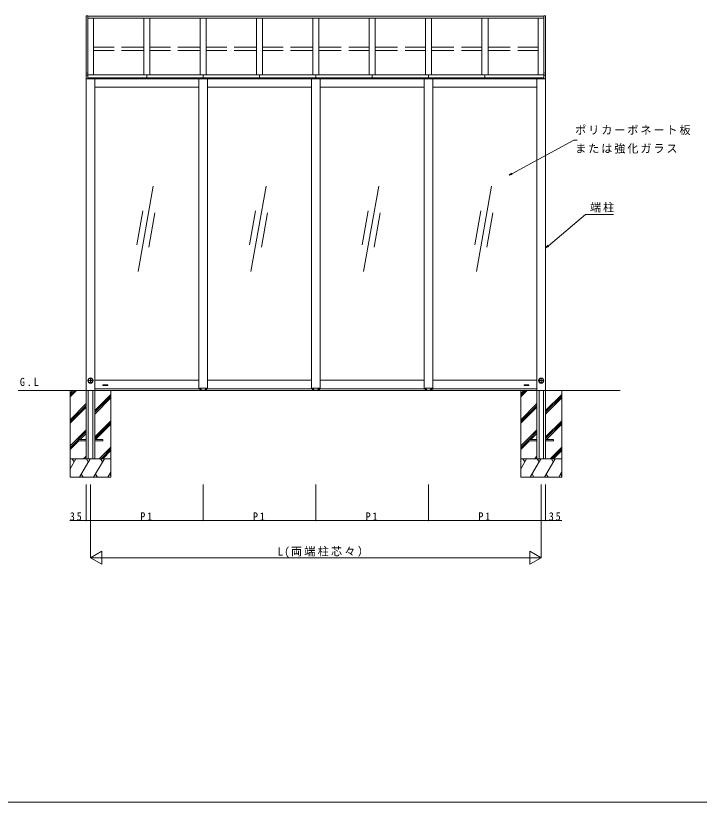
# Model space of a CAD drawing. Units: millimetres, scale not verified. Extents: x -7920 to 7920, y -12800 to 12773.
# Drawn here: x -4382 to 1138, y -12800 to -6452 of the extents above; entities that cross this region are included whole.
import ezdxf

# ---------------------------------------------------------------- set-up
doc = ezdxf.new("R2010")
doc.units = ezdxf.units.MM
doc.header["$LTSCALE"] = 60
doc.linetypes.add('USER1', pattern=[4, 3, -1])
doc.linetypes.add('USER2', pattern=[13, 10, -1, 1, -1])
for name, color, linetype, lineweight in [('0-2_YKK_ZWAK', 7, 'Continuous', 18), ('0-3_YKK_A1', 4, 'Continuous', 18), ('0-4_YKK_D', 6, 'Continuous', 18), ('0-5_YKK_Z1', 7, 'Continuous', 18)]:
    doc.layers.add(name, color=color, linetype=linetype, lineweight=lineweight)
doc.styles.add('ＭＳ ゴシック', font='')
doc.styles.get('ＭＳ ゴシック').set_extended_font_data('MS Gothic')

msp = doc.modelspace()

# ---------------------------------------------------------------- linework, layer by layer
at = {"layer": '0-2_YKK_ZWAK'}
msp.add_line((7920, -12800), (-7920, -12800), dxfattribs=at)
at = {"layer": '0-3_YKK_A1'}
for p, q in [((-3811.83, -6451.65), (-3799.33, -6451.65)), ((-3811.83, -6451.65), (-3811.83, -6914.45)), ((-3799.33, -6451.65), (-3799.33, -6913.66)), ((-116.32, -6455.7), (-3799.33, -6455.7)), ((-116.32, -6471.71), (-3799.33, -6471.71)), ((-3752.83, -6471.71), (-3752.83, -6929.12)), ((-3347.82, -6471.71), (-3347.82, -6929.07)), ((-3297.82, -6471.71), (-3297.82, -6929.07)), ((-2892.82, -6471.71), (-2892.82, -6929.07)), ((-2842.82, -6471.71), (-2842.82, -6929.07)), ((-2437.82, -6471.71), (-2437.82, -6929.07)), ((-2387.82, -6471.71), (-2387.82, -6929.07)), ((-1982.82, -6471.71), (-1982.82, -6929.07)), ((-1932.82, -6471.71), (-1932.82, -6929.07)), ((-1527.82, -6471.71), (-1527.82, -6929.07)), ((-1477.82, -6471.71), (-1477.82, -6929.07)), ((-1072.82, -6471.71), (-1072.82, -6929.07)), ((-1022.82, -6471.71), (-1022.82, -6929.07)), ((-617.82, -6471.71), (-617.82, -6929.07)), ((-567.82, -6471.71), (-567.82, -6929.07)), ((-161.82, -6471.71), (-161.82, -6929.07)), ((-116.32, -6451.65), (-103.82, -6451.65)), ((-116.32, -6451.65), (-116.32, -6913.66)), ((-103.82, -6451.65), (-103.82, -6914.45)), ((-3813.32, -6931.4), (-3813.32, -6914.82)), ((-3798.82, -6913.62), (-3813.04, -6914.52)), ((-116.82, -6913.62), (-102.61, -6914.52)), ((-102.32, -6931.4), (-102.32, -6914.82)), ((-3813.32, -6930.94), (-3798.82, -6930.94)), ((-3813.32, -6959.89), (-3813.32, -6931.4)), ((-3812.82, -6960.19), (-3812.82, -10026.94)), ((-3798.82, -6929.07), (-116.83, -6929.07)), ((-116.83, -6951.94), (-3798.82, -6951.94)), ((-116.83, -6955.94), (-3798.82, -6955.94)), ((-116.82, -6959.94), (-3798.82, -6959.94)), ((-3742.82, -6959.94), (-3742.82, -10026.94)), ((-3322.82, -6929.07), (-3322.82, -6951.94)), ((-2902.82, -6959.94), (-2902.82, -9461.94)), ((-2867.82, -6929.07), (-2867.82, -6951.94)), ((-2832.82, -6959.94), (-2832.82, -9461.94)), ((-2412.82, -6929.07), (-2412.82, -6951.94)), ((-1992.82, -6959.94), (-1992.82, -9461.94)), ((-1957.82, -6929.07), (-1957.82, -6951.94)), ((-1922.82, -6959.94), (-1922.82, -9461.94)), ((-1502.82, -6929.07), (-1502.82, -6951.94)), ((-1082.82, -6959.94), (-1082.82, -9461.94)), ((-1047.82, -6929.07), (-1047.82, -6951.94)), ((-1012.82, -6959.94), (-1012.82, -9461.94)), ((-592.82, -6929.07), (-592.82, -6951.94)), ((-172.82, -6959.94), (-172.82, -10026.94)), ((-102.32, -6930.94), (-116.82, -6930.94)), ((-102.82, -6960.19), (-102.82, -10026.94)), ((-102.32, -6959.89), (-102.32, -6931.4)), ((-2902.82, -7026.94), (-3742.82, -7026.94)), ((-1992.82, -7026.94), (-2832.82, -7026.94)), ((-1082.82, -7026.94), (-1922.82, -7026.94)), ((-172.82, -7026.94), (-1012.82, -7026.94)), ((-3270.46, -7827.09), (-3392.02, -8516.46)), ((-2360.46, -7827.09), (-2482.02, -8516.46)), ((-1450.46, -7827.09), (-1572.02, -8516.46)), ((-540.46, -7827.09), (-662.02, -8516.46)), ((-3356.17, -8025.22), (-3404.79, -8300.97)), ((-3257.69, -8042.59), (-3306.31, -8318.33)), ((-2446.17, -8025.22), (-2494.79, -8300.97)), ((-2347.69, -8042.59), (-2396.31, -8318.33)), ((-1536.17, -8025.22), (-1584.79, -8300.97)), ((-1437.69, -8042.59), (-1486.31, -8318.33)), ((-626.17, -8025.22), (-674.79, -8300.97)), ((-527.69, -8042.59), (-576.31, -8318.33)), ((-3792.57, -9385.55), (-3792.57, -9408.32)), ((-3763.07, -9408.32), (-3763.07, -9385.55)), ((-3742.82, -9391.94), (-2902.82, -9391.94)), ((-2832.82, -9391.94), (-1992.82, -9391.94)), ((-1922.82, -9391.94), (-1082.82, -9391.94)), ((-1012.82, -9391.94), (-172.82, -9391.94)), ((-152.57, -9385.55), (-152.57, -9408.32)), ((-123.07, -9408.32), (-123.07, -9385.55)), ((-3754.82, -9396.94), (-3800.82, -9396.94)), ((-3790.29, -9410.62), (-3765.36, -9410.62)), ((-3677.82, -9430.44), (-3677.82, -9436.24)), ((-3639.82, -9429.44), (-3676.82, -9429.44)), ((-3676.82, -9437.24), (-3673.82, -9437.24)), ((-3673.82, -9437.24), (-3673.82, -9431.34)), ((-3642.82, -9431.34), (-3673.82, -9431.34)), ((-3673.77, -9431.64), (-3642.87, -9431.64)), ((-3673.77, -9431.64), (-3673.77, -9437.14)), ((-3658.82, -9433.98), (-3673.77, -9433.98)), ((-3642.87, -9435.43), (-3673.77, -9435.43)), ((-3673.77, -9437.14), (-3642.87, -9437.14)), ((-3658.82, -9429.44), (-3657.82, -9429.44)), ((-3658.82, -9432.74), (-3657.82, -9432.74)), ((-3658.82, -9434.83), (-3658.82, -9432.74)), ((-3657.82, -9434.83), (-3658.82, -9434.83)), ((-3657.82, -9434.83), (-3657.82, -9432.74)), ((-3642.87, -9433.98), (-3657.82, -9433.98)), ((-3642.87, -9437.14), (-3642.87, -9431.64)), ((-3642.82, -9437.24), (-3642.82, -9431.34)), ((-3642.82, -9437.24), (-3639.82, -9437.24)), ((-3638.82, -9436.24), (-3638.82, -9430.44)), ((-2895.82, -9456.44), (-2839.82, -9456.44)), ((-2895.82, -9472.14), (-2895.82, -9456.44)), ((-2839.82, -9456.44), (-2839.82, -9472.14)), ((-1985.82, -9456.44), (-1929.82, -9456.44)), ((-1985.82, -9472.14), (-1985.82, -9456.44)), ((-1929.82, -9456.44), (-1929.82, -9472.14)), ((-1019.82, -9456.44), (-1075.82, -9456.44)), ((-1075.82, -9456.44), (-1075.82, -9472.14)), ((-1019.82, -9472.14), (-1019.82, -9456.44)), ((-276.82, -9436.24), (-276.82, -9430.44)), ((-275.82, -9429.44), (-238.82, -9429.44)), ((-272.82, -9437.24), (-275.82, -9437.24)), ((-272.82, -9437.24), (-272.82, -9431.34)), ((-272.82, -9431.34), (-241.82, -9431.34)), ((-241.87, -9431.64), (-272.77, -9431.64)), ((-272.77, -9437.14), (-272.77, -9431.64)), ((-272.77, -9433.98), (-257.82, -9433.98)), ((-272.77, -9435.43), (-241.87, -9435.43)), ((-241.87, -9437.14), (-272.77, -9437.14)), ((-256.82, -9429.44), (-257.82, -9429.44)), ((-256.82, -9432.74), (-257.82, -9432.74)), ((-257.82, -9434.83), (-257.82, -9432.74)), ((-257.82, -9434.83), (-256.82, -9434.83)), ((-256.82, -9434.83), (-256.82, -9432.74)), ((-256.82, -9433.98), (-241.87, -9433.98)), ((-241.87, -9431.64), (-241.87, -9437.14)), ((-241.82, -9437.24), (-241.82, -9431.34)), ((-238.82, -9437.24), (-241.82, -9437.24)), ((-237.82, -9430.44), (-237.82, -9436.24)), ((-150.29, -9410.62), (-125.36, -9410.62)), ((-3795.82, -9476.94), (-3795.82, -10026.94)), ((-3759.82, -9476.94), (-3759.82, -10026.94)), ((-3742.82, -9461.94), (-2895.82, -9461.94)), ((-2841.82, -9474.14), (-2893.82, -9474.14)), ((-2889.87, -9469.03), (-2889.05, -9469.03)), ((-2889.87, -9469.85), (-2889.87, -9469.03)), ((-2889.05, -9469.85), (-2889.87, -9469.85)), ((-2888.23, -9467.39), (-2887.41, -9467.39)), ((-2888.23, -9468.21), (-2888.23, -9467.39)), ((-2888.23, -9471.49), (-2888.23, -9470.67)), ((-2887.41, -9471.49), (-2888.23, -9471.49)), ((-2887.41, -9467.39), (-2887.41, -9468.21)), ((-2887.41, -9470.67), (-2887.41, -9471.49)), ((-2886.59, -9469.03), (-2885.77, -9469.03)), ((-2885.77, -9469.85), (-2886.59, -9469.85)), ((-2885.77, -9469.03), (-2885.77, -9469.85)), ((-2849.87, -9469.03), (-2849.87, -9469.85)), ((-2849.05, -9469.03), (-2849.87, -9469.03)), ((-2849.87, -9469.85), (-2849.05, -9469.85)), ((-2848.23, -9467.39), (-2848.23, -9468.21)), ((-2847.41, -9467.39), (-2848.23, -9467.39)), ((-2848.23, -9470.67), (-2848.23, -9471.49)), ((-2848.23, -9471.49), (-2847.41, -9471.49)), ((-2847.41, -9468.21), (-2847.41, -9467.39)), ((-2847.41, -9471.49), (-2847.41, -9470.67)), ((-2845.77, -9469.03), (-2846.59, -9469.03)), ((-2846.59, -9469.85), (-2845.77, -9469.85)), ((-2845.77, -9469.85), (-2845.77, -9469.03)), ((-2839.82, -9461.94), (-1985.82, -9461.94)), ((-1931.82, -9474.14), (-1983.82, -9474.14)), ((-1979.87, -9469.03), (-1979.05, -9469.03)), ((-1979.87, -9469.85), (-1979.87, -9469.03)), ((-1979.05, -9469.85), (-1979.87, -9469.85)), ((-1978.23, -9467.39), (-1977.41, -9467.39)), ((-1978.23, -9468.21), (-1978.23, -9467.39)), ((-1978.23, -9471.49), (-1978.23, -9470.67)), ((-1977.41, -9471.49), (-1978.23, -9471.49)), ((-1977.41, -9467.39), (-1977.41, -9468.21)), ((-1977.41, -9470.67), (-1977.41, -9471.49)), ((-1976.59, -9469.03), (-1975.77, -9469.03)), ((-1975.77, -9469.85), (-1976.59, -9469.85)), ((-1975.77, -9469.03), (-1975.77, -9469.85)), ((-1939.87, -9469.03), (-1939.87, -9469.85)), ((-1939.05, -9469.03), (-1939.87, -9469.03)), ((-1939.87, -9469.85), (-1939.05, -9469.85)), ((-1938.23, -9467.39), (-1938.23, -9468.21)), ((-1937.41, -9467.39), (-1938.23, -9467.39)), ((-1938.23, -9470.67), (-1938.23, -9471.49)), ((-1938.23, -9471.49), (-1937.41, -9471.49)), ((-1937.41, -9468.21), (-1937.41, -9467.39)), ((-1937.41, -9471.49), (-1937.41, -9470.67)), ((-1935.77, -9469.03), (-1936.59, -9469.03)), ((-1936.59, -9469.85), (-1935.77, -9469.85)), ((-1935.77, -9469.85), (-1935.77, -9469.03)), ((-1929.82, -9461.94), (-1075.82, -9461.94)), ((-1073.82, -9474.14), (-1021.82, -9474.14)), ((-1069.87, -9469.03), (-1069.05, -9469.03)), ((-1069.87, -9469.85), (-1069.87, -9469.03)), ((-1069.05, -9469.85), (-1069.87, -9469.85)), ((-1068.23, -9467.39), (-1067.41, -9467.39)), ((-1068.23, -9468.21), (-1068.23, -9467.39)), ((-1068.23, -9471.49), (-1068.23, -9470.67)), ((-1067.41, -9471.49), (-1068.23, -9471.49)), ((-1067.41, -9467.39), (-1067.41, -9468.21)), ((-1067.41, -9470.67), (-1067.41, -9471.49)), ((-1066.59, -9469.03), (-1065.77, -9469.03)), ((-1065.77, -9469.85), (-1066.59, -9469.85)), ((-1065.77, -9469.03), (-1065.77, -9469.85)), ((-1029.87, -9469.03), (-1029.87, -9469.85)), ((-1029.05, -9469.03), (-1029.87, -9469.03)), ((-1029.87, -9469.85), (-1029.05, -9469.85)), ((-1028.23, -9467.39), (-1028.23, -9468.21)), ((-1027.41, -9467.39), (-1028.23, -9467.39)), ((-1028.23, -9470.67), (-1028.23, -9471.49)), ((-1028.23, -9471.49), (-1027.41, -9471.49)), ((-1027.41, -9468.21), (-1027.41, -9467.39)), ((-1027.41, -9471.49), (-1027.41, -9470.67)), ((-1025.77, -9469.03), (-1026.59, -9469.03)), ((-1026.59, -9469.85), (-1025.77, -9469.85)), ((-1025.77, -9469.85), (-1025.77, -9469.03)), ((-1019.82, -9461.94), (-172.82, -9461.94)), ((-155.82, -9476.94), (-155.82, -10026.94)), ((-119.82, -9476.94), (-119.82, -10026.94)), ((-3877.82, -9881.44), (-3877.82, -9872.44)), ((-3877.82, -9872.44), (-3812.82, -9872.44)), ((-3812.82, -9881.44), (-3877.82, -9881.44)), ((-3742.82, -9872.44), (-3677.82, -9872.44)), ((-3677.82, -9881.44), (-3742.82, -9881.44)), ((-3677.82, -9872.44), (-3677.82, -9881.44)), ((-237.82, -9881.44), (-237.82, -9872.44)), ((-237.82, -9872.44), (-172.82, -9872.44)), ((-172.82, -9881.44), (-237.82, -9881.44)), ((-102.82, -9872.44), (-37.82, -9872.44)), ((-37.82, -9881.44), (-102.82, -9881.44)), ((-37.82, -9872.44), (-37.82, -9881.44))]:
    msp.add_line(p, q, dxfattribs=at)
at = {"layer": '0-3_YKK_A1', "linetype": 'USER1'}
for p, q in [((-3347.82, -6704.62), (-3752.82, -6704.62)), ((-2892.82, -6704.62), (-3297.82, -6704.62)), ((-2437.82, -6704.62), (-2842.82, -6704.62)), ((-1982.82, -6704.62), (-2387.82, -6704.62)), ((-1932.82, -6704.62), (-1527.82, -6704.62)), ((-1477.82, -6704.62), (-1072.82, -6704.62)), ((-1022.82, -6704.62), (-617.82, -6704.62)), ((-567.82, -6704.62), (-161.82, -6704.62)), ((-3347.82, -6733.26), (-3752.82, -6733.26)), ((-2892.82, -6733.26), (-3297.82, -6733.26)), ((-2437.82, -6733.26), (-2842.82, -6733.26)), ((-1982.82, -6733.26), (-2387.82, -6733.26)), ((-1932.82, -6733.26), (-1527.82, -6733.26)), ((-1477.82, -6733.26), (-1072.82, -6733.26)), ((-1022.82, -6733.26), (-617.82, -6733.26)), ((-567.82, -6733.26), (-161.82, -6733.26))]:
    msp.add_line(p, q, dxfattribs=at)
at = {"layer": '0-3_YKK_A1', "linetype": 'USER2'}
for p, q in [((-3777.82, -9419.96), (-3777.82, -9373.91)), ((-137.82, -9419.96), (-137.82, -9373.91)), ((-114.82, -9396.94), (-160.82, -9396.94))]:
    msp.add_line(p, q, dxfattribs=at)
at = {"layer": '0-3_YKK_A1'}
for points in [[(-3798.82, -6913.63), (-3798.82, -6930.89), (-3798.82, -6931.19), (-3798.82, -6960.14), (-3798.82, -6960.44), (-3813.03, -6960.19)], [(-116.82, -6913.63), (-116.82, -6930.89), (-116.82, -6931.19), (-116.82, -6960.14), (-116.82, -6960.44), (-102.62, -6960.19)]]:
    msp.add_lwpolyline(points, dxfattribs=at)
for centre, radius in [((-3777.82, -9396.94), 21), ((-3777.82, -9396.94), 20.67), ((-3777.82, -9396.94), 19), ((-137.82, -9396.94), 21), ((-137.82, -9396.94), 20.67), ((-137.82, -9396.94), 19), ((-2887.82, -9469.44), 3.5), ((-2847.82, -9469.44), 3.5), ((-1977.82, -9469.44), 3.5), ((-1937.82, -9469.44), 3.5), ((-1067.82, -9469.44), 3.5), ((-1027.82, -9469.44), 3.5)]:
    msp.add_circle(centre, radius, dxfattribs=at)
for centre, radius, start, end in [((-3813.02, -6914.82), 0.3, 93.61996, 180), ((-102.62, -6914.82), 0.3, 0, 86.38004), ((-3813.02, -6959.89), 0.3, 180, 269), ((-102.62, -6959.89), 0.3, 271, 0), ((-3777.82, -9396.94), 18.63, 142.33411, 217.66589), ((-3777.82, -9396.92), 18.47, 36.99411, 143.00589), ((-3777.82, -9396.94), 18.63, 322.33411, 37.66589), ((-137.82, -9396.94), 18.63, 142.33411, 217.66589), ((-137.82, -9396.92), 18.47, 36.99411, 143.00589), ((-137.82, -9396.94), 18.63, 322.33411, 37.66589), ((-3777.82, -9396.94), 18.51, 217.1554, 227.66433), ((-3777.82, -9396.94), 18.51, 227.66433, 312.33567), ((-3777.82, -9396.94), 18.51, 312.33567, 322.8446), ((-3676.82, -9430.44), 1, 90, 180), ((-3676.82, -9436.24), 1, 180, 270), ((-3639.82, -9430.44), 1, 0, 90), ((-3639.82, -9436.24), 1, 270, 0), ((-275.82, -9430.44), 1, 90, 180), ((-275.82, -9436.24), 1, 180, 270), ((-238.82, -9430.44), 1, 0, 90), ((-238.82, -9436.24), 1, 270, 0), ((-137.82, -9396.94), 18.51, 217.1554, 227.66433), ((-137.82, -9396.94), 18.51, 227.66433, 312.33567), ((-137.82, -9396.94), 18.51, 312.33567, 322.8446), ((-2893.82, -9472.14), 2, 180, 270), ((-2889.05, -9468.21), 0.82, 270, 0), ((-2889.05, -9470.67), 0.82, 0, 90), ((-2886.59, -9468.21), 0.82, 180, 270), ((-2886.59, -9470.67), 0.82, 90, 180), ((-2849.05, -9468.21), 0.82, 270, 0), ((-2849.05, -9470.67), 0.82, 0, 90), ((-2846.59, -9468.21), 0.82, 180, 270), ((-2846.59, -9470.67), 0.82, 90, 180), ((-2841.82, -9472.14), 2, 270, 0), ((-1983.82, -9472.14), 2, 180, 270), ((-1979.05, -9468.21), 0.82, 270, 0), ((-1979.05, -9470.67), 0.82, 0, 90), ((-1976.59, -9468.21), 0.82, 180, 270), ((-1976.59, -9470.67), 0.82, 90, 180), ((-1939.05, -9468.21), 0.82, 270, 0), ((-1939.05, -9470.67), 0.82, 0, 90), ((-1936.59, -9468.21), 0.82, 180, 270), ((-1936.59, -9470.67), 0.82, 90, 180), ((-1931.82, -9472.14), 2, 270, 0), ((-1073.82, -9472.14), 2, 180, 270), ((-1069.05, -9468.21), 0.82, 270, 0), ((-1069.05, -9470.67), 0.82, 0, 90), ((-1066.59, -9468.21), 0.82, 180, 270), ((-1066.59, -9470.67), 0.82, 90, 180), ((-1029.05, -9468.21), 0.82, 270, 0), ((-1029.05, -9470.67), 0.82, 0, 90), ((-1026.59, -9468.21), 0.82, 180, 270), ((-1026.59, -9470.67), 0.82, 90, 180), ((-1021.82, -9472.14), 2, 270, 0)]:
    msp.add_arc(centre, radius, start, end, dxfattribs=at)
at = {"layer": '0-4_YKK_D'}
for p, q in [((-375.63, -7727.65), (126.56, -7456.51)), ((126.56, -7456.51), (152.66, -7456.51)), ((-398.07, -7739.77), (-378.88, -7721.64)), ((-398.07, -7739.77), (-375.63, -7727.65)), ((-372.39, -7733.67), (-398.07, -7739.77)), ((-80.41, -8309.31), (220.7, -8056.15)), ((220.7, -8056.15), (446.2, -8056.15)), ((-99.92, -8325.72), (-84.8, -8304.08)), ((-99.92, -8325.72), (-80.41, -8309.31)), ((-76.01, -8314.54), (-99.92, -8325.72)), ((-3812.82, -10234.88), (-3812.82, -10527.94)), ((-3777.82, -10234.88), (-3777.82, -10527.94)), ((-3777.82, -10234.88), (-3777.82, -10827.94)), ((-2867.82, -10234.88), (-2867.82, -10527.94)), ((-2867.82, -10234.88), (-2867.82, -10527.94)), ((-1957.82, -10234.88), (-1957.82, -10527.94)), ((-1957.82, -10234.88), (-1957.82, -10527.94)), ((-1047.82, -10234.88), (-1047.82, -10527.94)), ((-1047.82, -10234.88), (-1047.82, -10527.94)), ((-137.82, -10234.88), (-137.82, -10527.94)), ((-137.82, -10234.88), (-137.82, -10827.94)), ((-102.82, -10234.88), (-102.82, -10527.94)), ((-3812.82, -10526.94), (-3945.12, -10526.94)), ((-3777.82, -10526.94), (-3812.82, -10526.94)), ((-3777.82, -10526.94), (-2867.82, -10526.94)), ((-2867.82, -10526.94), (-1957.82, -10526.94)), ((-1957.82, -10526.94), (-1047.82, -10526.94)), ((-1047.82, -10526.94), (-137.82, -10526.94)), ((-137.82, -10526.94), (-102.82, -10526.94)), ((-102.82, -10526.94), (29.48, -10526.94)), ((-3777.82, -10826.94), (-3686.89, -10774.44)), ((-3686.89, -10879.44), (-3686.89, -10774.44)), ((-228.76, -10774.44), (-228.76, -10879.44)), ((-137.82, -10826.94), (-228.76, -10774.44)), ((-3777.82, -10826.94), (-3595.96, -10826.94)), ((-3777.82, -10826.94), (-3686.89, -10879.44)), ((-3672.82, -10826.94), (-242.82, -10826.94)), ((-137.82, -10826.94), (-319.69, -10826.94)), ((-137.82, -10826.94), (-228.76, -10879.44))]:
    msp.add_line(p, q, dxfattribs=at)
for centre, start, end in [((-3812.82, -10526.94), 0, 180), ((-3812.82, -10526.94), 180, 0), ((-3777.82, -10526.94), 0, 180), ((-3777.82, -10526.94), 0, 180), ((-3777.82, -10526.94), 180, 0), ((-3777.82, -10526.94), 180, 0), ((-2867.82, -10526.94), 0, 180), ((-2867.82, -10526.94), 0, 180), ((-2867.82, -10526.94), 180, 0), ((-2867.82, -10526.94), 180, 0), ((-1957.82, -10526.94), 0, 180), ((-1957.82, -10526.94), 0, 180), ((-1957.82, -10526.94), 180, 0), ((-1957.82, -10526.94), 180, 0), ((-1047.82, -10526.94), 0, 180), ((-1047.82, -10526.94), 0, 180), ((-1047.82, -10526.94), 180, 0), ((-1047.82, -10526.94), 180, 0), ((-137.82, -10526.94), 0, 180), ((-137.82, -10526.94), 0, 180), ((-137.82, -10526.94), 180, 0), ((-137.82, -10526.94), 180, 0), ((-102.82, -10526.94), 0, 180), ((-102.82, -10526.94), 180, 0)]:
    msp.add_arc(centre, 1.59, start, end, dxfattribs=at)
at = {"layer": '0-5_YKK_Z1'}
for p, q in [((499.4, -9476.94), (-4362.46, -9476.94)), ((-3942.82, -9476.94), (-3942.82, -10176.94)), ((-3942.82, -9528.48), (-3891.28, -9476.94)), ((-3942.82, -9514.34), (-3905.42, -9476.94)), ((-3942.82, -9500.2), (-3919.56, -9476.94)), ((-3742.82, -9638.56), (-3612.82, -9508.56)), ((-3612.82, -9476.94), (-3612.82, -10176.94)), ((-302.82, -9476.94), (-302.82, -10176.94)), ((-302.82, -9528.48), (-251.28, -9476.94)), ((-302.82, -9514.34), (-265.42, -9476.94)), ((-302.82, -9500.2), (-279.56, -9476.94)), ((-102.82, -9638.56), (27.18, -9508.56)), ((27.18, -9476.94), (27.18, -10176.94)), ((-3942.82, -9712.33), (-3812.82, -9582.33)), ((-3742.82, -9652.71), (-3612.82, -9522.71)), ((-3742.82, -9666.85), (-3612.82, -9536.85)), ((-302.82, -9712.33), (-172.82, -9582.33)), ((-102.82, -9652.71), (27.18, -9522.71)), ((-102.82, -9666.85), (27.18, -9536.85)), ((-3942.82, -9726.47), (-3812.82, -9596.47)), ((-3942.82, -9740.61), (-3812.82, -9610.61)), ((-302.82, -9726.47), (-172.82, -9596.47)), ((-302.82, -9740.61), (-172.82, -9610.61)), ((-3742.82, -9850.69), (-3612.82, -9720.7)), ((-3742.82, -9864.84), (-3612.82, -9734.84)), ((-3736.28, -9872.44), (-3612.82, -9748.98)), ((-102.82, -9850.69), (27.18, -9720.7)), ((-102.82, -9864.84), (27.18, -9734.84)), ((-96.28, -9872.44), (27.18, -9748.98)), ((-3942.82, -9924.46), (-3812.82, -9794.46)), ((-3876.66, -9872.44), (-3812.82, -9808.6)), ((-3862.52, -9872.44), (-3812.82, -9822.75)), ((-302.82, -9924.46), (-172.82, -9794.46)), ((-236.66, -9872.44), (-172.82, -9808.6)), ((-222.52, -9872.44), (-172.82, -9822.75)), ((-3942.82, -9938.6), (-3877.82, -9873.6)), ((-3942.82, -9952.75), (-3871.52, -9881.44)), ((-302.82, -9938.6), (-237.82, -9873.6)), ((-302.82, -9952.75), (-231.52, -9881.44)), ((-3706.94, -10026.94), (-3612.82, -9932.83)), ((-3692.79, -10026.94), (-3612.82, -9946.97)), ((-3678.65, -10026.94), (-3612.82, -9961.11)), ((-66.94, -10026.94), (27.18, -9932.83)), ((-52.79, -10026.94), (27.18, -9946.97)), ((-38.65, -10026.94), (27.18, -9961.11)), ((-3942.82, -10108.41), (-3895.79, -10026.94)), ((-3612.82, -10026.94), (-3942.82, -10026.94)), ((-3910.79, -10052.92), (-3925.79, -10026.94)), ((-3866.92, -10176.94), (-3780.31, -10026.94)), ((-3833.17, -10026.94), (-3812.82, -10006.59)), ((-3819.03, -10026.94), (-3812.82, -10020.74)), ((-3795.32, -10052.92), (-3810.32, -10026.94)), ((-3752.35, -10176.94), (-3665.74, -10026.94)), ((-3680.75, -10052.92), (-3695.75, -10026.94)), ((-302.82, -10108.41), (-255.79, -10026.94)), ((27.18, -10026.94), (-302.82, -10026.94)), ((-270.79, -10052.92), (-285.79, -10026.94)), ((-226.92, -10176.94), (-140.31, -10026.94)), ((-193.17, -10026.94), (-172.82, -10006.59)), ((-179.03, -10026.94), (-172.82, -10020.74)), ((-155.32, -10052.92), (-170.32, -10026.94)), ((-112.35, -10176.94), (-25.74, -10026.94)), ((-40.75, -10052.92), (-55.75, -10026.94)), ((-3851.92, -10150.96), (-3836.92, -10176.94)), ((-3737.35, -10150.96), (-3722.35, -10176.94)), ((-3636.88, -10176.94), (-3613.27, -10136.06)), ((-3621.88, -10150.96), (-3612.82, -10166.64)), ((-211.92, -10150.96), (-196.92, -10176.94)), ((-97.35, -10150.96), (-82.35, -10176.94)), ((3.12, -10176.94), (26.73, -10136.06)), ((18.12, -10150.96), (27.18, -10166.64)), ((-3942.82, -10176.94), (-3612.82, -10176.94)), ((-302.82, -10176.94), (27.18, -10176.94))]:
    msp.add_line(p, q, dxfattribs=at)

# ---------------------------------------------------------------- texts
at = {"layer": '0-4_YKK_D', "color": 7, "char_height": 65.98, "attachment_point": 7, "style": 'ＭＳ ゴシック'}
for s, insert in [('\\T1.17;ポリカーボネート板', (135.82, -7414.79)), ('\\T1.17;または強化ガラス', (135.82, -7564.79)), ('\\T1.17;端柱', (255.77, -8039.26)), ('\\T1.37;\\W0.9;35', (-3944.52, -10526.34)), ('\\T1.37;\\W0.9;P1', (-3375.62, -10525.94)), ('\\T1.37;\\W0.9;P1', (-2465.62, -10526.34)), ('\\T1.37;\\W0.9;P1', (-1555.62, -10526.34)), ('\\T1.37;\\W0.9;P1', (-645.62, -10525.94)), ('\\T1.37;\\W0.9;35', (-76.72, -10526.34)), ('\\T1.2;L(両端柱芯々）', (-2267.42, -10826.14))]:
    msp.add_mtext(s, dxfattribs=dict(at, insert=insert))
at = {"layer": '0-5_YKK_Z1', "insert": (-4348.1, -9441.15), "char_height": 65.98, "attachment_point": 7, "style": 'ＭＳ ゴシック'}
msp.add_mtext('\\T1.38;\\W0.9;G.L', dxfattribs=at)

doc.saveas('drawing.dxf')
